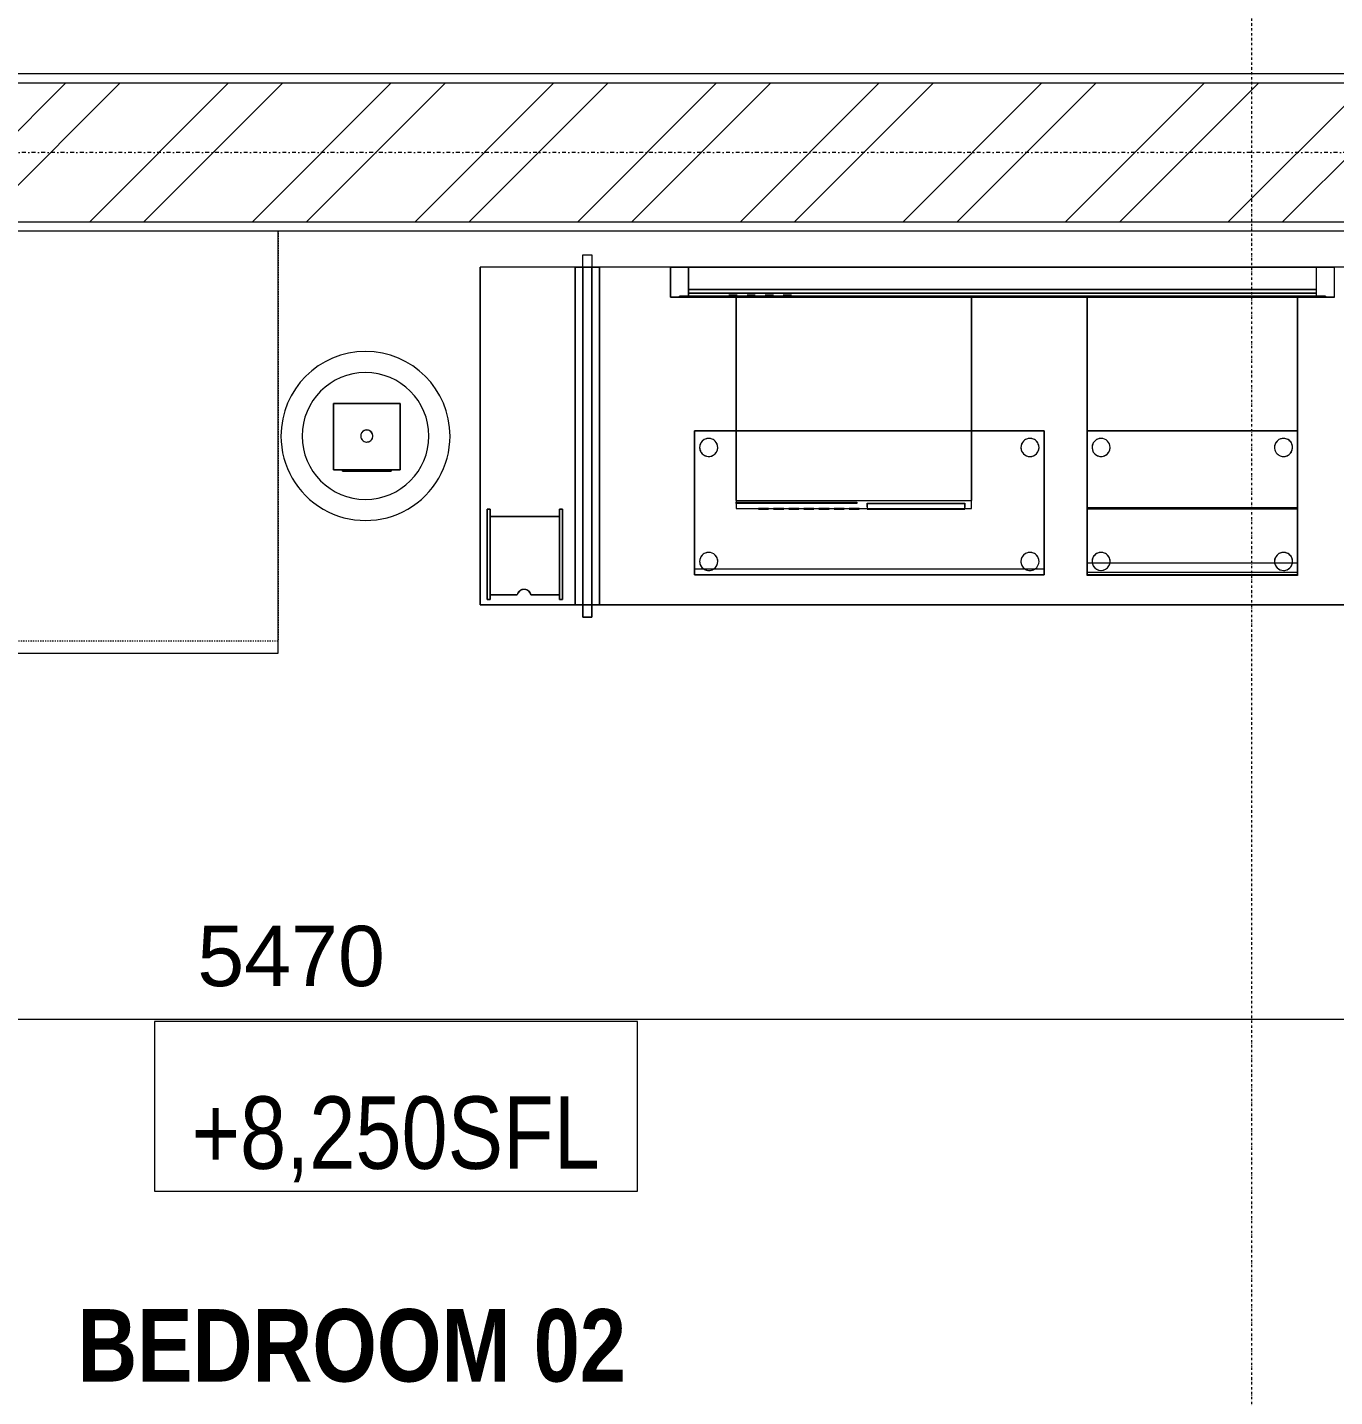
# Model space of a CAD drawing. Header units: millimetres. Extents: x -20313 to 11793, y -15775 to 12805.
# Drawn here: x -10056 to -7891, y -5853 to -3584 of the extents above; entities that cross this region are included whole.
import ezdxf

# ---------------------------------------------------------------- set-up
doc = ezdxf.new("R2010")
doc.units = ezdxf.units.MM
for name, pattern in [('Dash dot', [15.875, 6.35, -4.7625, 0, -4.7625]), ('TD_Dash', [4, 2, -2]), ('TD_Level Line', [8, 4, -2, 0, -2])]:
    doc.linetypes.add(name, pattern=pattern)
for name, color, linetype, lineweight in [('A-ANNO-DIMS', 211, 'Continuous', 9), ('A-ANNO-DIMS-100', 211, 'Continuous', 9), ('A-AREA-IDEN', 2, 'Continuous', 9), ('A-WALL', 113, 'Continuous', 5), ('A-WALL-PATT', 111, 'Continuous', 18), ('G-ANNO-DIMS', 111, 'Continuous', 9), ('G-ANNO-SYMB', 111, 'Continuous', 9), ('I-FURN', 30, 'Continuous', 5), ('I-WALL', 2, 'Continuous', 5), ('Q-CASE', 31, 'Continuous', 5), ('Q-CASE-HDLN', 31, 'TD_Dash', 5), ('S-GRID', 1, 'Continuous', 9)]:
    doc.layers.add(name, color=color, linetype=linetype, lineweight=lineweight)
doc.styles.add('Arial Narrow_1', font='ARIALN.TTF', dxfattribs={"height": 120})
doc.styles.add('Arial Narrow_B_1', font='ARIALNB.TTF', dxfattribs={"height": 120})
doc.styles.add('Arial_2', font='arial.ttf', dxfattribs={"height": 100})
doc.dimstyles.new('Arial_1_0', dxfattribs={"dimscale": 304.8, "dimtxt": 102.02594, "dimasz": 0.328084, "dimexe": 0.328084, "dimexo": 0.0625, "dimgap": 0.082021, "dimtad": 1, "dimdec": 0, "dimzin": 0, "dimdsep": 46, "dimtxsty": 'Arial_2', "dimblk1": 'OBLIQUE', "dimblk2": 'OBLIQUE', "dimsah": 1, "dimcen": 0.09, "dimdle": 0.328084, "dimazin": 0, "dimtfac": 1, "dimtdec": 4, "dimtix": 1, "dimtmove": 0, "dimatfit": 3, "dimfxl": 0.492126, "dimfxlon": 1, "dimtvp": 1, "dimtolj": 1, "dimtzin": 0, "dimarcsym": 2})

# ---------------------------------------------------------------- blocks, each defined once
blk = doc.blocks.new('CAS_Casework - 1 Primary  __ Bedroom-V2-02_Pent floor')
at = {"layer": 'Q-CASE'}
for p, q in [((494.7, 100), (-405.3, 100)), ((-405.3, 100), (-405.3, -600)), ((494.7, -600), (494.7, 100))]:
    blk.add_line(p, q, dxfattribs=at)
at = {"layer": 'Q-CASE-HDLN'}
for p, q in [((-405.3, 80), (494.7, 80)), ((-405.3, -600), (-405.3, 80)), ((494.7, -600), (494.7, 80))]:
    blk.add_line(p, q, dxfattribs=at)
blk = doc.blocks.new('plasma_screen_with_full_home_theatre_system_4277 - plasma_screen_with_full_home_theatre_system_4277-907539-02_Pent floor')
at = {"layer": 'I-FURN', "color": 10}
for p, q in [((695, 300), (680, 300)), ((680, -300), (680, 300)), ((680, 300), (680, 280)), ((680, 300), (695, 300)), ((695, 300), (695, -300)), ((695, 280), (695, 300)), ((680, 280), (-680, 280)), ((-680, 280), (680, 280)), ((666.8, 280), (-667.2, 280)), ((-667.2, 280), (666.8, 280)), ((680, 280), (667.3, 280)), ((667.3, 280), (680, 280)), ((667.3, 280), (667.3, -280)), ((667.3, -280), (667.3, 280)), ((667.3, 280), (680, 280)), ((680, 280), (667.3, 280)), ((667.3, 280), (667.3, -280)), ((667.3, -280), (667.3, 280)), ((667.3, 280), (680, 280)), ((680, 280), (667.3, 280)), ((695, 280), (680, 280)), ((680, 280), (695, 280)), ((680, 280), (695, 280)), ((695, 280), (680, 280)), ((680, 280), (695, 280)), ((695, 280), (680, 280)), ((695, 280), (680, 280)), ((680, 280), (695, 280)), ((680, 280), (680, -280)), ((680, 280), (695, 280)), ((695, 280), (680, 280)), ((707.8, 280), (695, 280)), ((695, 280), (707.8, 280)), ((695, 280), (707.8, 280)), ((707.8, 280), (695, 280)), ((695, 280), (707.8, 280)), ((707.8, 280), (695, 280)), ((865, 280), (695, 280)), ((695, 280), (865, 280)), ((695, -280), (695, 280)), ((865, 280), (707.8, 280)), ((707.8, 280), (865, 280)), ((707.8, 280), (707.8, -280)), ((707.8, -280), (707.8, 280)), ((707.8, 280), (707.8, -280)), ((707.8, -280), (707.8, 280)), ((865, 280), (865, -280)), ((865, -280), (865, 280)), ((865, 280), (865, -280)), ((865, -280), (865, 280)), ((733.9, 270.8), (728.9, 270.8)), ((728.9, 270.8), (728.9, 121.1)), ((728.9, 121.1), (728.9, 270.8)), ((728.9, 270.8), (733.9, 270.8)), ((733.9, 121.1), (733.9, 270.8)), ((733.9, 270.8), (733.9, 263.3)), ((781.1, 263.3), (733.9, 263.3)), ((733.9, 263.3), (733.9, 133.3)), ((733.9, 133.3), (733.9, 263.3)), ((733.9, 263.3), (781.1, 263.3)), ((781.1, 263.3), (733.9, 263.3)), ((733.9, 263.3), (733.9, 133.3)), ((733.9, 133.3), (733.9, 263.3)), ((733.9, 263.3), (781.1, 263.3)), ((781.1, 263.3), (733.9, 263.3)), ((733.9, 263.3), (733.9, 133.3)), ((733.9, 133.3), (733.9, 263.3)), ((733.9, 263.3), (781.1, 263.3)), ((781.1, 263.3), (733.9, 263.3)), ((733.9, 263.3), (733.9, 133.3)), ((733.9, 133.3), (733.9, 263.3)), ((733.9, 263.3), (781.1, 263.3)), ((781.1, 263.3), (733.9, 263.3)), ((733.9, 263.3), (733.9, 133.3)), ((733.9, 133.3), (733.9, 263.3)), ((733.9, 263.3), (781.1, 263.3)), ((781.1, 263.3), (733.9, 263.3)), ((733.9, 263.3), (733.9, 133.3)), ((733.9, 133.3), (733.9, 263.3)), ((733.9, 263.3), (781.1, 263.3)), ((781.1, 263.3), (733.9, 263.3)), ((733.9, 263.3), (733.9, 133.3)), ((733.9, 133.3), (733.9, 263.3)), ((733.9, 263.3), (781.1, 263.3)), ((781.1, 263.3), (733.9, 263.3)), ((733.9, 263.3), (733.9, 133.3)), ((733.9, 133.3), (733.9, 263.3)), ((733.9, 263.3), (781.1, 263.3)), ((781.1, 263.3), (733.9, 263.3)), ((733.9, 263.3), (733.9, 133.3)), ((733.9, 133.3), (733.9, 263.3)), ((733.9, 263.3), (781.1, 263.3)), ((781.1, 263.3), (733.9, 263.3)), ((733.9, 263.3), (733.9, 133.3)), ((733.9, 133.3), (733.9, 263.3)), ((733.9, 263.3), (781.1, 263.3)), ((781.1, 263.3), (733.9, 263.3)), ((733.9, 263.3), (733.9, 133.3)), ((733.9, 133.3), (733.9, 263.3)), ((733.9, 263.3), (781.1, 263.3)), ((781.1, 263.3), (733.9, 263.3)), ((733.9, 263.3), (733.9, 133.3)), ((733.9, 133.3), (733.9, 263.3)), ((733.9, 263.3), (781.1, 263.3)), ((781.1, 263.3), (733.9, 263.3)), ((733.9, 263.3), (733.9, 133.3)), ((733.9, 133.3), (733.9, 263.3)), ((733.9, 263.3), (781.1, 263.3)), ((781.1, 263.3), (733.9, 263.3)), ((733.9, 263.3), (733.9, 133.3)), ((733.9, 133.3), (733.9, 263.3)), ((733.9, 263.3), (781.1, 263.3)), ((781.1, 263.3), (733.9, 263.3)), ((733.9, 263.3), (733.9, 133.3)), ((733.9, 133.3), (733.9, 263.3)), ((733.9, 263.3), (781.1, 263.3)), ((781.1, 263.3), (733.9, 263.3)), ((733.9, 263.3), (733.9, 133.3)), ((733.9, 133.3), (733.9, 263.3)), ((733.9, 263.3), (781.1, 263.3)), ((733.9, 263.3), (733.9, 133.3)), ((848.9, 263.3), (803.9, 263.3)), ((803.9, 263.3), (848.9, 263.3)), ((848.9, 263.3), (803.9, 263.3)), ((803.9, 263.3), (848.9, 263.3)), ((848.9, 263.3), (803.9, 263.3)), ((803.9, 263.3), (848.9, 263.3)), ((848.9, 263.3), (803.9, 263.3)), ((803.9, 263.3), (848.9, 263.3)), ((848.9, 263.3), (803.9, 263.3)), ((803.9, 263.3), (848.9, 263.3)), ((848.9, 263.3), (803.9, 263.3)), ((803.9, 263.3), (848.9, 263.3)), ((848.9, 263.3), (803.9, 263.3)), ((803.9, 263.3), (848.9, 263.3)), ((848.9, 263.3), (803.9, 263.3)), ((803.9, 263.3), (848.9, 263.3)), ((848.9, 263.3), (803.9, 263.3)), ((803.9, 263.3), (848.9, 263.3)), ((848.9, 263.3), (803.9, 263.3)), ((803.9, 263.3), (848.9, 263.3)), ((848.9, 263.3), (803.9, 263.3)), ((803.9, 263.3), (848.9, 263.3)), ((848.9, 263.3), (803.9, 263.3)), ((803.9, 263.3), (848.9, 263.3)), ((848.9, 263.3), (803.9, 263.3)), ((803.9, 263.3), (848.9, 263.3)), ((848.9, 263.3), (803.9, 263.3)), ((803.9, 263.3), (848.9, 263.3)), ((848.9, 263.3), (803.9, 263.3)), ((803.9, 263.3), (848.9, 263.3)), ((848.9, 263.3), (803.9, 263.3)), ((803.9, 263.3), (848.9, 263.3)), ((853.9, 270.8), (848.9, 270.8)), ((848.9, 270.8), (848.9, 121.1)), ((848.9, 263.3), (848.9, 270.8)), ((848.9, 270.8), (853.9, 270.8)), ((848.9, 133.3), (848.9, 263.3)), ((848.9, 263.3), (848.9, 133.3)), ((848.9, 133.3), (848.9, 263.3)), ((848.9, 263.3), (848.9, 133.3)), ((848.9, 133.3), (848.9, 263.3)), ((848.9, 263.3), (848.9, 133.3)), ((848.9, 133.3), (848.9, 263.3)), ((848.9, 263.3), (848.9, 133.3)), ((848.9, 133.3), (848.9, 263.3)), ((848.9, 263.3), (848.9, 133.3)), ((848.9, 133.3), (848.9, 263.3)), ((848.9, 263.3), (848.9, 133.3)), ((848.9, 133.3), (848.9, 263.3)), ((848.9, 263.3), (848.9, 133.3)), ((848.9, 133.3), (848.9, 263.3)), ((848.9, 263.3), (848.9, 133.3)), ((848.9, 133.3), (848.9, 263.3)), ((848.9, 263.3), (848.9, 133.3)), ((848.9, 133.3), (848.9, 263.3)), ((848.9, 263.3), (848.9, 133.3)), ((848.9, 133.3), (848.9, 263.3)), ((848.9, 263.3), (848.9, 133.3)), ((848.9, 133.3), (848.9, 263.3)), ((848.9, 263.3), (848.9, 133.3)), ((848.9, 133.3), (848.9, 263.3)), ((848.9, 263.3), (848.9, 133.3)), ((848.9, 133.3), (848.9, 263.3)), ((848.9, 263.3), (848.9, 133.3)), ((848.9, 133.3), (848.9, 263.3)), ((848.9, 263.3), (848.9, 133.3)), ((848.9, 133.3), (848.9, 263.3)), ((848.9, 263.3), (848.9, 133.3)), ((848.9, 133.3), (848.9, 263.3)), ((853.9, 121.1), (853.9, 270.8)), ((853.9, 270.8), (853.9, 121.1)), ((-488.8, 230), (-488.8, 231)), ((-488.8, 231), (-488.8, 230)), ((-488.8, 231), (-140, 231)), ((-488.8, 231), (-140, 231)), ((-488.8, 210), (-488.8, 230)), ((-488.8, 230), (-488.8, 225.9)), ((-140, 230), (-488.8, 230)), ((-488.8, 230), (-140, 230)), ((-140, 230), (-488.8, 230)), ((-488.8, 230), (-140, 230)), ((-140, 230), (-140, 231)), ((-140, 231), (-140, 230)), ((-140, 225.9), (-140, 230)), ((-140, 230), (-140, 210)), ((-68.8, 220), (-68.8, 230)), ((-68.8, 230), (-68.8, 220.2)), ((-68.8, 230), (510, 230)), ((510, 230), (-68.8, 230)), ((510, 230), (510, 220)), ((510, 220.2), (510, 230)), ((-488.8, 225.9), (-488.8, 121)), ((-488.8, 225.9), (-140, 225.9)), ((-488.8, 121), (-488.8, 210)), ((-140, 210), (-488.8, 210)), ((-140, 121), (-140, 225.9)), ((-140, 210), (-140, 121)), ((-68.8, -8.8), (-68.8, 220)), ((-68.8, 220), (-68.8, -8.8)), ((510, 220), (-68.8, 220)), ((510, 220), (510, -8.8)), ((510, -8.8), (510, 220)), ((-488.8, 120), (-488.8, 121)), ((-488.8, 121), (-488.8, 120)), ((-488.8, 121), (-140, 121)), ((-488.8, 121), (-140, 121)), ((-140, 120), (-488.8, 120)), ((-488.8, 120), (-140, 120)), ((-488.8, -230), (-488.8, 120)), ((-488.8, 120), (-488.8, 119)), ((-488.8, 119), (-488.8, 120)), ((-140, 120), (-488.8, 120)), ((-140, 120), (-488.8, 120)), ((-488.8, 120), (-140, 120)), ((-140, 120), (-488.8, 120)), ((-488.8, -8.8), (-488.8, 119)), ((-488.8, 119), (-488.8, -8.8)), ((-488.8, 119), (-488.8, -230)), ((-488.8, 119), (-140, 119)), ((-140, 119), (-488.8, 119)), ((-481.6, 121), (-474.4, 121)), ((-481.6, 121), (-481.1, 121)), ((-474.4, 120), (-481.6, 120)), ((-481.5, 120), (-481.6, 120)), ((-481.6, 120), (-474.4, 120)), ((-481.6, 120), (-474.4, 120)), ((-474.4, 118.2), (-481.6, 118.2)), ((-474.4, 118.2), (-481.6, 118.2)), ((-481.1, 120), (-481.5, 120)), ((-481.1, 121), (-474.4, 121)), ((-475.5, 120), (-481.1, 120)), ((-474.4, 120), (-475.5, 120)), ((-246.6, 121), (-239.4, 121)), ((-246.6, 121), (-239.4, 121)), ((-239.4, 120), (-246.6, 120)), ((-239.4, 120), (-246.6, 120)), ((-246.6, 120), (-239.4, 120)), ((-246.6, 120), (-244.8, 120)), ((-239.4, 118.2), (-246.6, 118.2)), ((-239.4, 118.2), (-246.6, 118.2)), ((-244.8, 120), (-239.4, 120)), ((-231.6, 121), (-224.4, 121)), ((-231.6, 121), (-224.4, 121)), ((-224.4, 120), (-231.6, 120)), ((-224.4, 120), (-231.6, 120)), ((-231.6, 120), (-228, 120)), ((-231.6, 120), (-224.4, 120)), ((-224.4, 118.2), (-231.6, 118.2)), ((-224.4, 118.2), (-231.6, 118.2)), ((-228, 120), (-224.5, 120)), ((-224.5, 120), (-224.4, 120)), ((-216.6, 121), (-209.4, 121)), ((-216.6, 121), (-209.4, 121)), ((-209.4, 120), (-216.6, 120)), ((-209.4, 120), (-216.6, 120)), ((-216.6, 120), (-216.5, 120)), ((-216.6, 120), (-216.5, 120)), ((-209.4, 118.2), (-216.6, 118.2)), ((-209.4, 118.2), (-216.6, 118.2)), ((-216.5, 120), (-210.5, 120)), ((-216.5, 120), (-215.5, 120)), ((-215.5, 120), (-211.2, 120)), ((-211.2, 120), (-209.4, 120)), ((-210.5, 120), (-209.4, 120)), ((-201.6, 121), (-194.4, 121)), ((-201.6, 121), (-194.4, 121)), ((-194.4, 120), (-201.6, 120)), ((-194.4, 120), (-201.6, 120)), ((-201.6, 120), (-194.4, 120)), ((-201.6, 120), (-194.4, 120)), ((-194.4, 118.2), (-201.6, 118.2)), ((-194.4, 118.2), (-201.6, 118.2)), ((-186.6, 121), (-179.4, 121)), ((-186.6, 121), (-179.4, 121)), ((-179.4, 120), (-186.6, 120)), ((-179.4, 120), (-186.6, 120)), ((-186.6, 120), (-186.1, 120)), ((-186.6, 120), (-186.1, 120)), ((-179.4, 118.2), (-186.6, 118.2)), ((-179.4, 118.2), (-186.6, 118.2)), ((-186.1, 120), (-183, 120)), ((-186.1, 120), (-179.4, 120)), ((-183, 120), (-179.9, 120)), ((-179.9, 120), (-179.4, 120)), ((-171.6, 121), (-164.4, 121)), ((-171.6, 121), (-164.4, 121)), ((-164.4, 120), (-171.6, 120)), ((-164.4, 120), (-171.6, 120)), ((-171.6, 120), (-171.5, 120)), ((-171.6, 120), (-171.5, 120)), ((-164.4, 118.2), (-171.6, 118.2)), ((-164.4, 118.2), (-171.6, 118.2)), ((-171.5, 120), (-170.5, 120)), ((-171.5, 120), (-171.1, 120)), ((-171.1, 120), (-168, 120)), ((-170.5, 120), (-166.2, 120)), ((-168, 120), (-164.9, 120)), ((-166.2, 120), (-165.5, 120)), ((-165.5, 120), (-164.9, 120)), ((-164.9, 120), (-164.5, 120)), ((-164.9, 120), (-164.4, 120)), ((-164.5, 120), (-164.4, 120)), ((-140, 120), (-140, 121)), ((-140, 121), (-140, 120)), ((-140, 120), (-140, 119)), ((-140, 119), (-140, 120)), ((-140, 120), (-140, -230)), ((-140, -8.8), (-140, 119)), ((-140, 119), (-140, -8.8)), ((-140, -230), (-140, 119)), ((441.2, 120), (51.2, 120)), ((51.2, 120), (51.2, 106.7)), ((51.2, 120), (51.2, -230)), ((62.6, 120), (51.2, 120)), ((224.4, 121), (62.6, 121)), ((62.6, 121), (62.6, 111.8)), ((62.6, 121), (62.6, 120)), ((224.4, 121), (62.6, 121)), ((62.6, 119.2), (62.6, 120)), ((224.4, 120), (62.6, 120)), ((224.4, 120), (62.6, 120)), ((62.6, 116.5), (62.6, 117.7)), ((62.6, 114.4), (62.6, 116.5)), ((62.6, 112), (62.6, 114.3)), ((224.4, 120), (224.4, 121)), ((224.4, 111.8), (224.4, 121)), ((237.4, 120), (224.4, 120)), ((224.4, 117.6), (224.4, 115.8)), ((224.4, 115.8), (224.4, 112.6)), ((237.4, 120), (237.4, 121)), ((237.4, 121), (237.4, 120)), ((254.1, 121), (237.4, 121)), ((254.1, 121), (237.4, 121)), ((237.4, 120), (254.1, 120)), ((254.1, 120), (237.4, 120)), ((254.1, 120), (237.4, 120)), ((254.1, 120), (254.1, 121)), ((254.1, 121), (254.1, 120)), ((262.4, 120), (254.1, 120)), ((262.4, 120), (262.4, 121)), ((262.4, 121), (262.4, 120)), ((279.1, 121), (262.4, 121)), ((279.1, 121), (262.4, 121)), ((262.4, 120), (279.1, 120)), ((279.1, 120), (262.4, 120)), ((279.1, 120), (262.4, 120)), ((279.1, 120), (279.1, 121)), ((279.1, 121), (279.1, 120)), ((287.4, 120), (279.1, 120)), ((287.4, 120), (287.4, 121)), ((287.4, 121), (287.4, 120)), ((304.1, 121), (287.4, 121)), ((304.1, 121), (287.4, 121)), ((287.4, 120), (304.1, 120)), ((304.1, 120), (287.4, 120)), ((304.1, 120), (287.4, 120)), ((304.1, 120), (304.1, 121)), ((304.1, 121), (304.1, 120)), ((312.4, 120), (304.1, 120)), ((312.4, 120), (312.4, 121)), ((312.4, 121), (312.4, 120)), ((329.1, 121), (312.4, 121)), ((329.1, 121), (312.4, 121)), ((312.4, 120), (329.1, 120)), ((329.1, 120), (312.4, 120)), ((329.1, 120), (312.4, 120)), ((329.1, 120), (329.1, 121)), ((329.1, 121), (329.1, 120)), ((337.4, 120), (329.1, 120)), ((337.4, 120), (337.4, 121)), ((337.4, 121), (337.4, 120)), ((354.1, 121), (337.4, 121)), ((354.1, 121), (337.4, 121)), ((337.4, 120), (354.1, 120)), ((354.1, 120), (337.4, 120)), ((354.1, 120), (337.4, 120)), ((354.1, 120), (354.1, 121)), ((354.1, 121), (354.1, 120)), ((362.4, 120), (354.1, 120)), ((362.4, 120), (362.4, 121)), ((362.4, 121), (362.4, 120)), ((379.1, 121), (362.4, 121)), ((379.1, 121), (362.4, 121)), ((362.4, 120), (379.1, 120)), ((379.1, 120), (362.4, 120)), ((379.1, 120), (362.4, 120)), ((379.1, 120), (379.1, 121)), ((379.1, 121), (379.1, 120)), ((387.4, 120), (379.1, 120)), ((387.4, 120), (387.4, 121)), ((387.4, 121), (387.4, 120)), ((404.1, 121), (387.4, 121)), ((404.1, 121), (387.4, 121)), ((387.4, 120), (404.1, 120)), ((404.1, 120), (387.4, 120)), ((404.1, 120), (387.4, 120)), ((404.1, 120), (404.1, 121)), ((404.1, 121), (404.1, 120)), ((441.2, 120), (404.1, 120)), ((441.2, 111.7), (441.2, 120)), ((441.2, 111.7), (441.2, 119.1)), ((728.9, 121.1), (733.9, 121.1)), ((733.9, 121.1), (728.9, 121.1)), ((733.9, 133.3), (848.9, 133.3)), ((848.9, 133.3), (733.9, 133.3)), ((733.9, 133.3), (848.9, 133.3)), ((848.9, 133.3), (733.9, 133.3)), ((733.9, 133.3), (848.9, 133.3)), ((848.9, 133.3), (733.9, 133.3)), ((733.9, 133.3), (848.9, 133.3)), ((848.9, 133.3), (733.9, 133.3)), ((733.9, 133.3), (848.9, 133.3)), ((848.9, 133.3), (733.9, 133.3)), ((733.9, 133.3), (848.9, 133.3)), ((848.9, 133.3), (733.9, 133.3)), ((733.9, 133.3), (848.9, 133.3)), ((848.9, 133.3), (733.9, 133.3)), ((733.9, 133.3), (848.9, 133.3)), ((848.9, 133.3), (733.9, 133.3)), ((733.9, 133.3), (848.9, 133.3)), ((848.9, 133.3), (733.9, 133.3)), ((733.9, 133.3), (848.9, 133.3)), ((848.9, 133.3), (733.9, 133.3)), ((733.9, 133.3), (848.9, 133.3)), ((848.9, 133.3), (733.9, 133.3)), ((733.9, 133.3), (848.9, 133.3)), ((848.9, 133.3), (733.9, 133.3)), ((733.9, 133.3), (848.9, 133.3)), ((848.9, 133.3), (733.9, 133.3)), ((733.9, 133.3), (848.9, 133.3)), ((848.9, 133.3), (733.9, 133.3)), ((733.9, 133.3), (848.9, 133.3)), ((848.9, 133.3), (733.9, 133.3)), ((733.9, 133.3), (848.9, 133.3)), ((848.9, 133.3), (733.9, 133.3)), ((733.9, 133.3), (733.9, 121.1)), ((848.9, 121.1), (848.9, 133.3)), ((848.9, 121.1), (853.9, 121.1)), ((853.9, 121.1), (848.9, 121.1)), ((51.2, -230), (51.2, 106.7)), ((441.2, 106.7), (51.2, 106.7)), ((62.6, 111), (62.6, 111.8)), ((224.4, 111.8), (62.6, 111.8)), ((224.4, 111), (62.6, 111)), ((224.4, 111.8), (224.4, 111)), ((241.2, 111.7), (241.2, 110.7)), ((241.2, 111.7), (441.2, 111.7)), ((241.2, 110.7), (241.2, 111.7)), ((441.2, 110.7), (241.2, 110.7)), ((241.2, 109.7), (241.2, 110.7)), ((241.2, 110.7), (241.2, 109.7)), ((241.2, 110.7), (441.2, 110.7)), ((242.5, 109.7), (241.2, 109.7)), ((441.2, 109.7), (242.6, 109.7)), ((441.2, 111.7), (441.2, 110.7)), ((441.2, 110.7), (441.2, 109.7)), ((441.2, 109.7), (441.2, 110.7)), ((441.2, 106.7), (441.2, 110.7)), ((441.2, -230), (441.2, 108.8)), ((441.2, 106.7), (441.2, -230)), ((1108, 56.1), (998, 56.1)), ((998, 56.1), (998, -53.9)), ((998, -53.9), (998, 56.1)), ((998, 56.1), (1012.9, 56.1)), ((1012.9, 58.2), (1093, 58.2)), ((1093, 58.2), (1012.9, 58.2)), ((1012.9, 56.1), (1012.9, 58.2)), ((1012.9, 58.2), (1012.9, 56.1)), ((1012.9, 56.1), (1093, 56.1)), ((1093, 56.1), (1012.9, 56.1)), ((1012.9, 56.1), (1093, 56.1)), ((1093, 58.2), (1093, 56.1)), ((1093, 58.2), (1093, 56.1)), ((1093, 56.1), (1108, 56.1)), ((1108, -53.9), (1108, 56.1)), ((1108, 56.1), (1108, -53.9)), ((-488.8, -8.8), (-140, -8.8)), ((-140, -8.8), (-488.8, -8.8)), ((-68.8, -8.8), (51.2, -8.8)), ((51.2, -8.8), (-68.8, -8.8)), ((51.2, -8.8), (441.2, -8.8)), ((441.2, -8.8), (51.2, -8.8)), ((441.2, -8.8), (510, -8.8)), ((510, -8.8), (441.2, -8.8)), ((998, -53.9), (1108, -53.9)), ((1108, -53.9), (998, -53.9)), ((-535, -230), (-550, -230)), ((-550, -230), (550, -230)), ((-550, -230), (-550, -280)), ((-550, -230), (-550, -280)), ((-520, -230), (-535, -230)), ((-535, -230), (-520, -230)), ((-520, -230), (-535, -230)), ((-535, -231.8), (-535, -230)), ((-535, -230), (-535, -231.8)), ((-535, -231.8), (-520, -231.8)), ((-520, -231.8), (-535, -231.8)), ((351.6, -230), (-520, -230)), ((520, -230), (-520, -230)), ((-520, -230), (520, -230)), ((-520, -230), (520, -230)), ((520, -230), (-520, -230)), ((-520, -230), (-520, -236.5)), ((-520, -230), (-520, -280)), ((-520, -231.8), (520, -231.8)), ((520, -231.8), (-520, -231.8)), ((-520, -236.5), (-520, -242.7)), ((520, -236.5), (-520, -236.5)), ((-520, -236.5), (520, -236.5)), ((-520, -236.5), (-520, -242.7)), ((-520, -236.5), (-520, -242.7)), ((-520, -242.7), (-520, -280)), ((520, -242.7), (-520, -242.7)), ((-520, -242.7), (520, -242.7)), ((-488.8, -230), (-140, -230)), ((-140, -230), (-488.8, -230)), ((51.2, -230), (351.6, -230)), ((351.6, -230), (51.2, -230)), ((349.6, -230), (362.9, -230)), ((349.6, -230), (363.2, -230)), ((363.2, -234.2), (349.6, -234.2)), ((363.2, -234.2), (349.6, -234.2)), ((361.2, -230), (351.6, -230)), ((351.6, -230), (361.2, -230)), ((361.2, -230), (351.6, -230)), ((381.6, -230), (361.2, -230)), ((361.2, -230), (381.6, -230)), ((381.6, -230), (361.2, -230)), ((362.9, -230), (363.2, -230)), ((379.6, -230), (393.2, -230)), ((379.6, -230), (393.2, -230)), ((393.2, -234.2), (379.6, -234.2)), ((393.2, -234.2), (379.6, -234.2)), ((391.2, -230), (381.6, -230)), ((381.6, -230), (391.2, -230)), ((391.2, -230), (381.6, -230)), ((411.6, -230), (391.2, -230)), ((391.2, -230), (411.6, -230)), ((411.6, -230), (391.2, -230)), ((409.6, -230), (423.2, -230)), ((409.6, -230), (409.8, -230)), ((423.2, -234.2), (409.6, -234.2)), ((423.2, -234.2), (409.6, -234.2)), ((409.8, -230), (423.2, -230)), ((421.2, -230), (411.6, -230)), ((411.6, -230), (421.2, -230)), ((421.2, -230), (411.6, -230)), ((441.6, -230), (421.2, -230)), ((421.2, -230), (441.2, -230)), ((441.2, -230), (421.2, -230)), ((439.6, -230), (439.8, -230)), ((439.6, -230), (448.1, -230)), ((453.2, -234.2), (439.6, -234.2)), ((453.2, -234.2), (439.6, -234.2)), ((439.8, -230), (453.2, -230)), ((451.2, -230), (441.6, -230)), ((448.1, -230), (452.9, -230)), ((520, -230), (451.2, -230)), ((452.9, -230), (453.2, -230)), ((535, -230), (520, -230)), ((520, -230), (535, -230)), ((535, -230), (520, -230)), ((520, -280), (520, -230)), ((520, -230), (520, -236.5)), ((520, -231.8), (535, -231.8)), ((535, -231.8), (520, -231.8)), ((520, -236.5), (520, -242.7)), ((520, -242.7), (520, -236.5)), ((520, -236.5), (520, -242.7)), ((520, -242.7), (520, -280)), ((550, -230), (535, -230)), ((535, -231.8), (535, -230)), ((535, -230), (535, -231.8)), ((550, -280), (550, -230)), ((550, -230), (550, -280)), ((-667.2, -280), (-550, -280)), ((-667.2, -280), (-550, -280)), ((550, -280), (-550, -280)), ((-550, -280), (-520, -280)), ((-550, -280), (-520, -280)), ((-550, -280), (-520, -280)), ((-550, -280), (-520, -280)), ((-550, -280), (-520, -280)), ((-520, -280), (520, -280)), ((520, -280), (-520, -280)), ((-520, -280), (520, -280)), ((-520, -280), (520, -280)), ((-520, -280), (520, -280)), ((-520, -280), (520, -280)), ((-520, -280), (520, -280)), ((520, -280), (550, -280)), ((520, -280), (550, -280)), ((520, -280), (550, -280)), ((520, -280), (550, -280)), ((520, -280), (550, -280)), ((550, -280), (666.8, -280)), ((550, -280), (666.8, -280)), ((550, -280), (680, -280)), ((550, -280), (680, -280)), ((667.3, -280), (680, -280)), ((667.3, -280), (680, -280)), ((680, -280), (667.3, -280)), ((680, -280), (667.3, -280)), ((680, -280), (667.3, -280)), ((680, -280), (667.3, -280)), ((680, -280), (695, -280)), ((680, -280), (695, -280)), ((695, -280), (680, -280)), ((695, -280), (680, -280)), ((695, -280), (680, -280)), ((695, -280), (680, -280)), ((680, -280), (695, -280)), ((680, -280), (695, -280)), ((680, -280), (695, -280)), ((680, -300), (680, -280)), ((680, -280), (695, -280)), ((695, -280), (707.8, -280)), ((695, -280), (707.8, -280)), ((707.8, -280), (695, -280)), ((707.8, -280), (695, -280)), ((707.8, -280), (695, -280)), ((707.8, -280), (695, -280)), ((695, -280), (865, -280)), ((695, -280), (865, -280)), ((695, -280), (695, -300)), ((707.8, -280), (865, -280)), ((707.8, -280), (865, -280)), ((695, -300), (680, -300)), ((695, -300), (680, -300))]:
    blk.add_line(p, q, dxfattribs=at)
for centre, radius, start, end in [((792.5, 265.9), 11.7, 192.8748, 291.0341), ((792.5, 265.9), 11.7, 192.8748, 347.1252), ((792.5, 265.9), 11.7, 192.8748, 347.1252), ((792.5, 265.9), 11.7, 192.8748, 347.1252), ((792.5, 265.9), 11.7, 192.8748, 347.1252), ((792.5, 265.9), 11.7, 192.8748, 220.9203), ((792.5, 265.9), 11.7, 192.8748, 220.9203), ((792.5, 265.9), 11.7, 192.8748, 206.8976), ((792.5, 265.9), 11.7, 192.8748, 347.1252), ((792.5, 265.9), 11.7, 192.8748, 206.8976), ((792.5, 265.9), 11.7, 192.8748, 206.8976), ((792.5, 265.9), 11.7, 192.8748, 206.8976), ((792.5, 265.9), 11.7, 192.8748, 206.8976), ((792.5, 265.9), 11.7, 192.8748, 206.8976), ((792.5, 265.9), 11.7, 192.8748, 234.9431), ((792.5, 265.9), 11.7, 192.8748, 277.0114), ((792.5, 265.9), 11.7, 192.8748, 248.9659), ((792.5, 265.9), 11.7, 192.8748, 206.8976), ((792.5, 265.9), 11.7, 192.8748, 206.8976), ((792.5, 265.9), 11.7, 192.8748, 206.8976), ((792.5, 265.9), 11.7, 192.8748, 206.8976), ((792.5, 265.9), 11.7, 192.8748, 291.0341), ((792.5, 265.9), 11.7, 192.8748, 206.8976), ((792.5, 265.9), 11.7, 192.8748, 234.9431), ((792.5, 265.9), 11.7, 192.8748, 277.0114), ((792.5, 265.9), 11.7, 192.8748, 333.1024), ((792.5, 265.9), 11.7, 192.8748, 347.1252), ((792.5, 265.9), 11.7, 192.8748, 234.9431), ((792.5, 265.9), 11.7, 192.8748, 347.1252), ((792.5, 265.9), 11.7, 192.8748, 206.8976), ((792.5, 265.9), 11.7, 192.8748, 220.9203), ((792.5, 265.9), 11.7, 192.8748, 234.9431), ((792.5, 265.9), 11.7, 206.8976, 234.9431), ((792.5, 265.9), 11.7, 206.8976, 220.9203), ((792.5, 265.9), 11.7, 206.8976, 305.0569), ((792.5, 265.9), 11.7, 206.8976, 248.9659), ((792.5, 265.9), 11.7, 206.8976, 220.9203), ((792.5, 265.9), 11.7, 206.8976, 220.9203), ((792.5, 265.9), 11.7, 206.8976, 248.9659), ((792.5, 265.9), 11.7, 206.8976, 248.9659), ((792.5, 265.9), 11.7, 206.8976, 220.9203), ((792.5, 265.9), 11.7, 206.8976, 277.0114), ((792.5, 265.9), 11.7, 206.8976, 234.9431), ((792.5, 265.9), 11.7, 206.8976, 220.9203), ((792.5, 265.9), 11.7, 220.9203, 347.1252), ((792.5, 265.9), 11.7, 220.9203, 248.9659), ((792.5, 265.9), 11.7, 220.9203, 248.9659), ((792.5, 265.9), 11.7, 220.9203, 234.9431), ((792.5, 265.9), 11.7, 220.9203, 234.9431), ((792.5, 265.9), 11.7, 220.9203, 234.9431), ((792.5, 265.9), 11.7, 220.9203, 234.9431), ((792.5, 265.9), 11.7, 220.9203, 319.0797), ((792.5, 265.9), 11.7, 234.9431, 347.1252), ((792.5, 265.9), 11.7, 234.9431, 262.9886), ((792.5, 265.9), 11.7, 234.9431, 248.9659), ((792.5, 265.9), 11.7, 234.9431, 248.9659), ((792.5, 265.9), 11.7, 234.9431, 248.9659), ((792.5, 265.9), 11.7, 234.9431, 248.9659), ((792.5, 265.9), 11.7, 234.9431, 248.9659), ((792.5, 265.9), 11.7, 234.9431, 248.9659), ((792.5, 265.9), 11.7, 234.9431, 262.9886), ((792.5, 265.9), 11.7, 234.9431, 277.0114), ((792.5, 265.9), 11.7, 248.9659, 305.0569), ((792.5, 265.9), 11.7, 248.9659, 277.0114), ((792.5, 265.9), 11.7, 248.9659, 262.9886), ((792.5, 265.9), 11.7, 248.9659, 262.9886), ((792.5, 265.9), 11.7, 248.9659, 262.9886), ((792.5, 265.9), 11.7, 248.9659, 262.9886), ((792.5, 265.9), 11.7, 248.9659, 291.0341), ((792.5, 265.9), 11.7, 248.9659, 262.9886), ((792.5, 265.9), 11.7, 248.9659, 291.0341), ((792.5, 265.9), 11.7, 248.9659, 262.9886), ((792.5, 265.9), 11.7, 248.9659, 262.9886), ((792.5, 265.9), 11.7, 248.9659, 277.0114), ((792.5, 265.9), 11.7, 262.9886, 347.1252), ((792.5, 265.9), 11.7, 262.9886, 333.1024), ((792.5, 265.9), 11.7, 262.9886, 291.0341), ((792.5, 265.9), 11.7, 262.9886, 277.0114), ((792.5, 265.9), 11.7, 262.9886, 277.0114), ((792.5, 265.9), 11.7, 262.9886, 277.0114), ((792.5, 265.9), 11.7, 262.9886, 277.0114), ((792.5, 265.9), 11.7, 262.9886, 277.0114), ((792.5, 265.9), 11.7, 262.9886, 277.0114), ((792.5, 265.9), 11.7, 277.0114, 347.1252), ((792.5, 265.9), 11.7, 277.0114, 347.1252), ((792.5, 265.9), 11.7, 277.0114, 333.1024), ((792.5, 265.9), 11.7, 277.0114, 305.0569), ((792.5, 265.9), 11.7, 277.0114, 305.0569), ((792.5, 265.9), 11.7, 277.0114, 291.0341), ((792.5, 265.9), 11.7, 277.0114, 291.0341), ((792.5, 265.9), 11.7, 277.0114, 291.0341), ((792.5, 265.9), 11.7, 277.0114, 291.0341), ((792.5, 265.9), 11.7, 277.0114, 291.0341), ((792.5, 265.9), 11.7, 277.0114, 291.0341), ((792.5, 265.9), 11.7, 277.0114, 291.0341), ((792.5, 265.9), 11.7, 291.0341, 347.1252), ((792.5, 265.9), 11.7, 291.0341, 333.1024), ((792.5, 265.9), 11.7, 291.0341, 319.0797), ((792.5, 265.9), 11.7, 291.0341, 319.0797), ((792.5, 265.9), 11.7, 291.0341, 319.0797), ((792.5, 265.9), 11.7, 291.0341, 305.0569), ((792.5, 265.9), 11.7, 291.0341, 305.0569), ((792.5, 265.9), 11.7, 291.0341, 305.0569), ((792.5, 265.9), 11.7, 291.0341, 305.0569), ((792.5, 265.9), 11.7, 291.0341, 305.0569), ((792.5, 265.9), 11.7, 291.0341, 305.0569), ((792.5, 265.9), 11.7, 291.0341, 305.0569), ((792.5, 265.9), 11.7, 305.0569, 347.1252), ((792.5, 265.9), 11.7, 305.0569, 333.1024), ((792.5, 265.9), 11.7, 305.0569, 333.1024), ((792.5, 265.9), 11.7, 305.0569, 333.1024), ((792.5, 265.9), 11.7, 305.0569, 319.0797), ((792.5, 265.9), 11.7, 305.0569, 319.0797), ((792.5, 265.9), 11.7, 305.0569, 319.0797), ((792.5, 265.9), 11.7, 305.0569, 319.0797), ((792.5, 265.9), 11.7, 305.0569, 319.0797), ((792.5, 265.9), 11.7, 305.0569, 319.0797), ((792.5, 265.9), 11.7, 305.0569, 319.0797), ((792.5, 265.9), 11.7, 319.0797, 347.1252), ((792.5, 265.9), 11.7, 319.0797, 347.1252), ((792.5, 265.9), 11.7, 319.0797, 347.1252), ((792.5, 265.9), 11.7, 319.0797, 347.1252), ((792.5, 265.9), 11.7, 319.0797, 347.1252), ((792.5, 265.9), 11.7, 319.0797, 333.1024), ((792.5, 265.9), 11.7, 319.0797, 333.1024), ((792.5, 265.9), 11.7, 319.0797, 333.1024), ((792.5, 265.9), 11.7, 319.0797, 333.1024), ((792.5, 265.9), 11.7, 319.0797, 333.1024), ((792.5, 265.9), 11.7, 319.0797, 333.1024), ((792.5, 265.9), 11.7, 333.1024, 347.1252), ((792.5, 265.9), 11.7, 333.1024, 347.1252), ((792.5, 265.9), 11.7, 333.1024, 347.1252), ((792.5, 265.9), 11.7, 333.1024, 347.1252), ((792.5, 265.9), 11.7, 333.1024, 347.1252), ((792.5, 265.9), 11.7, 333.1024, 347.1252), ((792.5, 265.9), 11.7, 333.1024, 347.1252), ((792.5, 265.9), 11.7, 333.1024, 347.1252), ((792.5, 265.9), 11.7, 333.1024, 347.1252), ((792.5, 265.9), 11.7, 333.1024, 347.1252), ((792.5, 265.9), 11.7, 333.1024, 347.1252), ((792.5, 265.9), 11.7, 333.1024, 347.1252), ((792.5, 265.9), 11.7, 333.1024, 347.1252), ((-465.4, 207.8), 15, 0, 180), ((-465.4, 207.8), 15, 165, 180), ((-465.4, 207.8), 15, 180, 360), ((-465.4, 207.8), 15, 180, 195), ((-465.4, 207.8), 15, 150, 165), ((-465.4, 207.8), 15, 135, 150), ((-465.4, 207.8), 15, 120, 135), ((-465.4, 207.8), 15, 90, 120), ((-465.4, 207.8), 15, 45, 90), ((-465.4, 207.8), 15, 300, 0), ((-465.4, 207.8), 15, 30, 45), ((-465.4, 207.8), 15, 15, 30), ((-465.4, 207.8), 15, 0, 15), ((-163.3, 207.8), 15, 360, 180), ((-163.3, 207.8), 15, 165, 180), ((-163.3, 207.8), 15, 180, 360), ((-163.3, 207.8), 15, 180, 195), ((-163.3, 207.8), 15, 150, 165), ((-163.3, 207.8), 15, 135, 150), ((-163.3, 207.8), 15, 123.5082, 135), ((-163.3, 207.8), 15, 120, 123.5082), ((-163.3, 207.8), 15, 56.4918, 120), ((-163.3, 207.8), 15, 45, 56.4918), ((-163.3, 207.8), 15, 30, 45), ((-163.3, 207.8), 15, 0, 30), ((-163.3, 207.8), 15, 345, 0), ((-45.4, 207.8), 15, 125.0736, 180), ((-45.4, 207.8), 15, 125.0736, 180), ((-45.4, 207.8), 15, 180, 360), ((-45.4, 207.8), 15, 180, 195), ((-45.4, 207.8), 15, 56.4918, 123.5082), ((-45.4, 207.8), 15, 120, 123.5082), ((-45.4, 207.8), 15, 90, 120), ((-45.4, 207.8), 15, 75, 90), ((-45.4, 207.8), 15, 56.4918, 75), ((-45.4, 207.8), 15, 300, 0), ((-45.4, 207.8), 15, 0, 54.9264), ((-45.4, 207.8), 15, 15, 54.9264), ((-45.4, 207.8), 15, 0, 15), ((486.7, 207.8), 15, 125.0736, 180), ((486.7, 207.8), 15, 135, 180), ((486.7, 207.8), 15, 180, 0), ((486.7, 207.8), 15, 180, 195), ((486.7, 207.8), 15, 125.0736, 135), ((486.7, 207.8), 15, 56.4918, 123.5082), ((486.7, 207.8), 15, 120, 123.5082), ((486.7, 207.8), 15, 90, 120), ((486.7, 207.8), 15, 60, 90), ((486.7, 207.8), 15, 56.4918, 60), ((486.7, 207.8), 15, 360, 54.9264), ((486.7, 207.8), 15, 30, 54.9264), ((486.7, 207.8), 15, 0, 30), ((486.7, 207.8), 15, 345, 0), ((-465.4, 207.8), 15, 195, 210), ((-465.4, 207.8), 15, 210, 240), ((-465.4, 207.8), 15, 240, 255), ((-465.4, 207.8), 15, 255, 270), ((-465.4, 207.8), 15, 270, 300), ((-163.3, 207.8), 15, 195, 210), ((-163.3, 207.8), 15, 210, 225), ((-163.3, 207.8), 15, 225, 240), ((-163.3, 207.8), 15, 240, 255), ((-163.3, 207.8), 15, 255, 270), ((-163.3, 207.8), 15, 270, 285), ((-163.3, 207.8), 15, 285, 300), ((-163.3, 207.8), 15, 300, 315), ((-163.3, 207.8), 15, 315, 345), ((-45.4, 207.8), 15, 195, 225), ((-45.4, 207.8), 15, 225, 240), ((-45.4, 207.8), 15, 240, 270), ((-45.4, 207.8), 15, 270, 300), ((486.7, 207.8), 15, 195, 225), ((486.7, 207.8), 15, 225, 270), ((486.7, 207.8), 15, 270, 285), ((486.7, 207.8), 15, 285, 300), ((486.7, 207.8), 15, 300, 315), ((486.7, 207.8), 15, 315, 345), ((1055.2, 0), 140, 360, 180), ((1055.2, 0), 105, 0, 180), ((-465.4, 19), 15, 75, 180), ((-465.4, 19), 15, 165, 180), ((-465.4, 19), 15, 135, 165), ((-465.4, 19), 15, 105, 135), ((-465.4, 19), 15, 90, 105), ((-465.4, 19), 15, 60, 90), ((-465.4, 19), 15, 45, 75), ((-465.4, 19), 15, 45, 60), ((-465.4, 19), 15, 30, 45), ((-465.4, 19), 15, 30, 45), ((-465.4, 19), 15, 0, 30), ((-465.4, 19), 15, 15, 30), ((-465.4, 19), 15, 0, 15), ((-163.3, 19), 15, 360, 180), ((-163.3, 19), 15, 150, 180), ((-163.3, 19), 15, 135, 150), ((-163.3, 19), 15, 121.0083, 135), ((-163.3, 19), 15, 120, 121.0083), ((-163.3, 19), 15, 90, 120), ((-163.3, 19), 15, 60, 90), ((-163.3, 19), 15, 58.9917, 60), ((-163.3, 19), 15, 45, 58.9917), ((-163.3, 19), 15, 15, 45), ((-163.3, 19), 15, 0, 15), ((-45.4, 19), 15, 0, 180), ((-45.4, 19), 15, 121.0083, 180), ((-45.4, 19), 15, 105, 121.0083), ((-45.4, 19), 15, 75, 105), ((-45.4, 19), 15, 60, 75), ((-45.4, 19), 15, 58.9917, 60), ((-45.4, 19), 15, 30, 58.9917), ((-45.4, 19), 15, 15, 30), ((-45.4, 19), 15, 0, 15), ((486.7, 19), 15, 360, 180), ((486.7, 19), 15, 165, 180), ((486.7, 19), 15, 150, 165), ((486.7, 19), 15, 120, 150), ((486.7, 19), 15, 75, 120), ((486.7, 19), 15, 45, 75), ((486.7, 19), 15, 15, 45), ((486.7, 19), 15, 0, 15), ((-465.4, 19), 15, 180, 255), ((-465.4, 19), 15, 180, 210), ((-465.4, 19), 15, 210, 225), ((-465.4, 19), 15, 225, 255), ((-465.4, 19), 15, 255, 300), ((-465.4, 19), 15, 255, 270), ((-465.4, 19), 15, 270, 330), ((-465.4, 19), 15, 300, 315), ((-465.4, 19), 15, 315, 0), ((-465.4, 19), 15, 330, 345), ((-465.4, 19), 15, 345, 360), ((-163.3, 19), 15, 180, 360), ((-163.3, 19), 15, 180, 270), ((-163.3, 19), 15, 270, 285), ((-163.3, 19), 15, 285, 345), ((-163.3, 19), 15, 345, 0), ((-45.4, 19), 15, 180, 360), ((-45.4, 19), 15, 180, 195), ((-45.4, 19), 15, 195, 225), ((-45.4, 19), 15, 225, 240), ((-45.4, 19), 15, 240, 300), ((-45.4, 19), 15, 300, 315), ((-45.4, 19), 15, 315, 0), ((486.7, 19), 15, 180, 360), ((486.7, 19), 15, 180, 225), ((486.7, 19), 15, 225, 240), ((486.7, 19), 15, 240, 270), ((486.7, 19), 15, 270, 285), ((486.7, 19), 15, 285, 345), ((486.7, 19), 15, 345, 0), ((1055.2, 0), 140, 180, 0), ((1055.2, 0), 105, 180, 0), ((1053, 0), 10, 150, 180), ((1053, 0), 10, 165, 180), ((1053, 0), 10, 180, 195), ((1053, 0), 10, 180, 315), ((1053, 0), 10, 120, 165), ((1053, 0), 10, 120, 150), ((1053, 0), 10, 75, 120), ((1053, 0), 10, 105, 120), ((1053, 0), 10, 0, 105), ((1053, 0), 10, 30, 75), ((1053, 0), 10, 360, 30), ((1053, 0), 10, 330, 360), ((1053, 0), 10, 345, 0), ((1053, 0), 10, 195, 240), ((1053, 0), 10, 240, 270), ((1053, 0), 10, 270, 285), ((1053, 0), 10, 285, 330), ((1053, 0), 10, 315, 330), ((1053, 0), 10, 330, 345)]:
    blk.add_arc(centre, radius, start, end, dxfattribs=at)
blk = doc.blocks.new('Spot Elevations - _-1243852-02_Pent floor')
at = {"layer": 'G-ANNO-DIMS'}
for p, q in [((-4, 0), (-4, 2.8125)), ((-4, 2.8125), (4, 2.8125)), ((4, 2.8125), (4, 0)), ((4, 0), (-4, 0))]:
    blk.add_line(p, q, dxfattribs=at)
blk = doc.blocks.new('DIMBLOCK88-02_Pent floor')
at = {"layer": 'A-ANNO-DIMS-100', "transparency": 16777216}
for p, q in [((-12356, -5227.9), (-12356, -5077.9)), ((-6886, -5227.9), (-6886, -5077.9)), ((-12356, -5227.9), (-12306, -5177.9)), ((-6886, -5227.9), (-6836, -5177.9)), ((-12356, -5227.9), (-12406, -5277.9)), ((-12356, -5227.9), (-6886, -5227.9)), ((-12356, -5227.9), (-12356, -5327.9)), ((-6886, -5227.9), (-6936, -5277.9)), ((-6886, -5227.9), (-6886, -5327.9))]:
    blk.add_line(p, q, dxfattribs=at)
at = {"layer": 'A-ANNO-DIMS-100', "color": 0, "transparency": 16777216, "insert": (-9774.8, -5073.1), "char_height": 100, "width": 369.177, "attachment_point": 1, "line_spacing_factor": 0.941778, "style": 'Arial_2'}
blk.add_mtext('5470', dxfattribs=at)
blk = doc.blocks.new('_Oblique')
at = {"color": 0, "linetype": 'ByBlock', "lineweight": -2}
blk.add_line((-0.5, -0.5), (0.5, 0.5), dxfattribs=at)

msp = doc.modelspace()

# ---------------------------------------------------------------- hatches: boundary and pattern name
at = {"layer": 'A-WALL-PATT', "lineweight": 5}
h = msp.add_hatch(dxfattribs=at)
h.set_pattern_fill('FP_1', color=256, style=0, pattern_type=2)
h.set_pattern_definition([(45, (-8404.18, -5860.1), (-134.704, 134.704), []), (45, (-8314.37, -5860.1), (-134.704, 134.704), [])])
h.paths.add_polyline_path([(-12356, -3906.5), (-6656, -3906.5), (-6656, -3676.5), (-12356, -3676.5), (-12356, -3728)])

# ---------------------------------------------------------------- linework, layer by layer
at = {"layer": 'A-WALL', "lineweight": 18}
for p, q in [((-12356, -3676.5), (-6656, -3676.5)), ((-12356, -3906.5), (-6886, -3906.5))]:
    msp.add_line(p, q, dxfattribs=at)
at = {"layer": 'G-ANNO-SYMB', "linetype": 'TD_Level Line', "lineweight": 18}
msp.add_line((-8028.9, 11512.7), (-8028.9, -14482.8), dxfattribs=at)
at = {"layer": 'I-WALL', "lineweight": 18}
for p, q in [((-6641, -3661.5), (-12341, -3661.5)), ((-12341, -3921.5), (-6901, -3921.5))]:
    msp.add_line(p, q, dxfattribs=at)
at = {"layer": 'S-GRID', "linetype": 'Dash dot', "lineweight": 18}
msp.add_line((8600, -3791.5), (-16174.4, -3791.5), dxfattribs=at)

# ---------------------------------------------------------------- block references
at = {"layer": 'G-ANNO-DIMS', "extrusion": (0, 0, -1), "xscale": 99.99999999999994, "yscale": 99.99999999999994, "zscale": 99.99999999999994}
msp.add_blockref('Spot Elevations - _-1243852-02_Pent floor', (9445.9, -5512.8), dxfattribs=at)
at = {"layer": 'I-FURN', "color": 10, "rotation": 180}
msp.add_blockref('plasma_screen_with_full_home_theatre_system_4277 - plasma_screen_with_full_home_theatre_system_4277-907539-02_Pent floor', (-8441, -4261.5), dxfattribs=at)
at = {"layer": 'Q-CASE', "rotation": 180}
msp.add_blockref('CAS_Casework - 1 Primary  __ Bedroom-V2-02_Pent floor', (-10046.3, -4521.5), dxfattribs=at)

# ---------------------------------------------------------------- texts
at = {"layer": 'A-AREA-IDEN', "insert": (-9973.4, -5708.3), "char_height": 120, "width": 1162.447, "attachment_point": 1, "style": 'Arial Narrow_B_1'}
msp.add_mtext('BEDROOM 02', dxfattribs=at)
at = {"layer": 'G-ANNO-DIMS', "insert": (-9784.3, -5355.8), "char_height": 120, "width": 812.014, "attachment_point": 1, "line_spacing_factor": 0.974696, "style": 'Arial Narrow_1'}
msp.add_mtext('+8,250SFL', dxfattribs=at)

# ---------------------------------------------------------------- dimensions: what is measured, and where the dimension line sits
at = {"layer": 'A-ANNO-DIMS'}
dim = msp.add_linear_dim(base=(-6886, -5227.9), p1=(-12356, -5077.9), p2=(-6886, -5077.9), dimstyle='Arial_1_0', override={"dimpost": '<>', "dimfxl": 5470}, dxfattribs=at)
dim.commit()
dim.dimension.update_dxf_attribs({"geometry": 'DIMBLOCK88-02_Pent floor', "text_midpoint": (-9621, -5151.8)})

doc.saveas('drawing.dxf')
